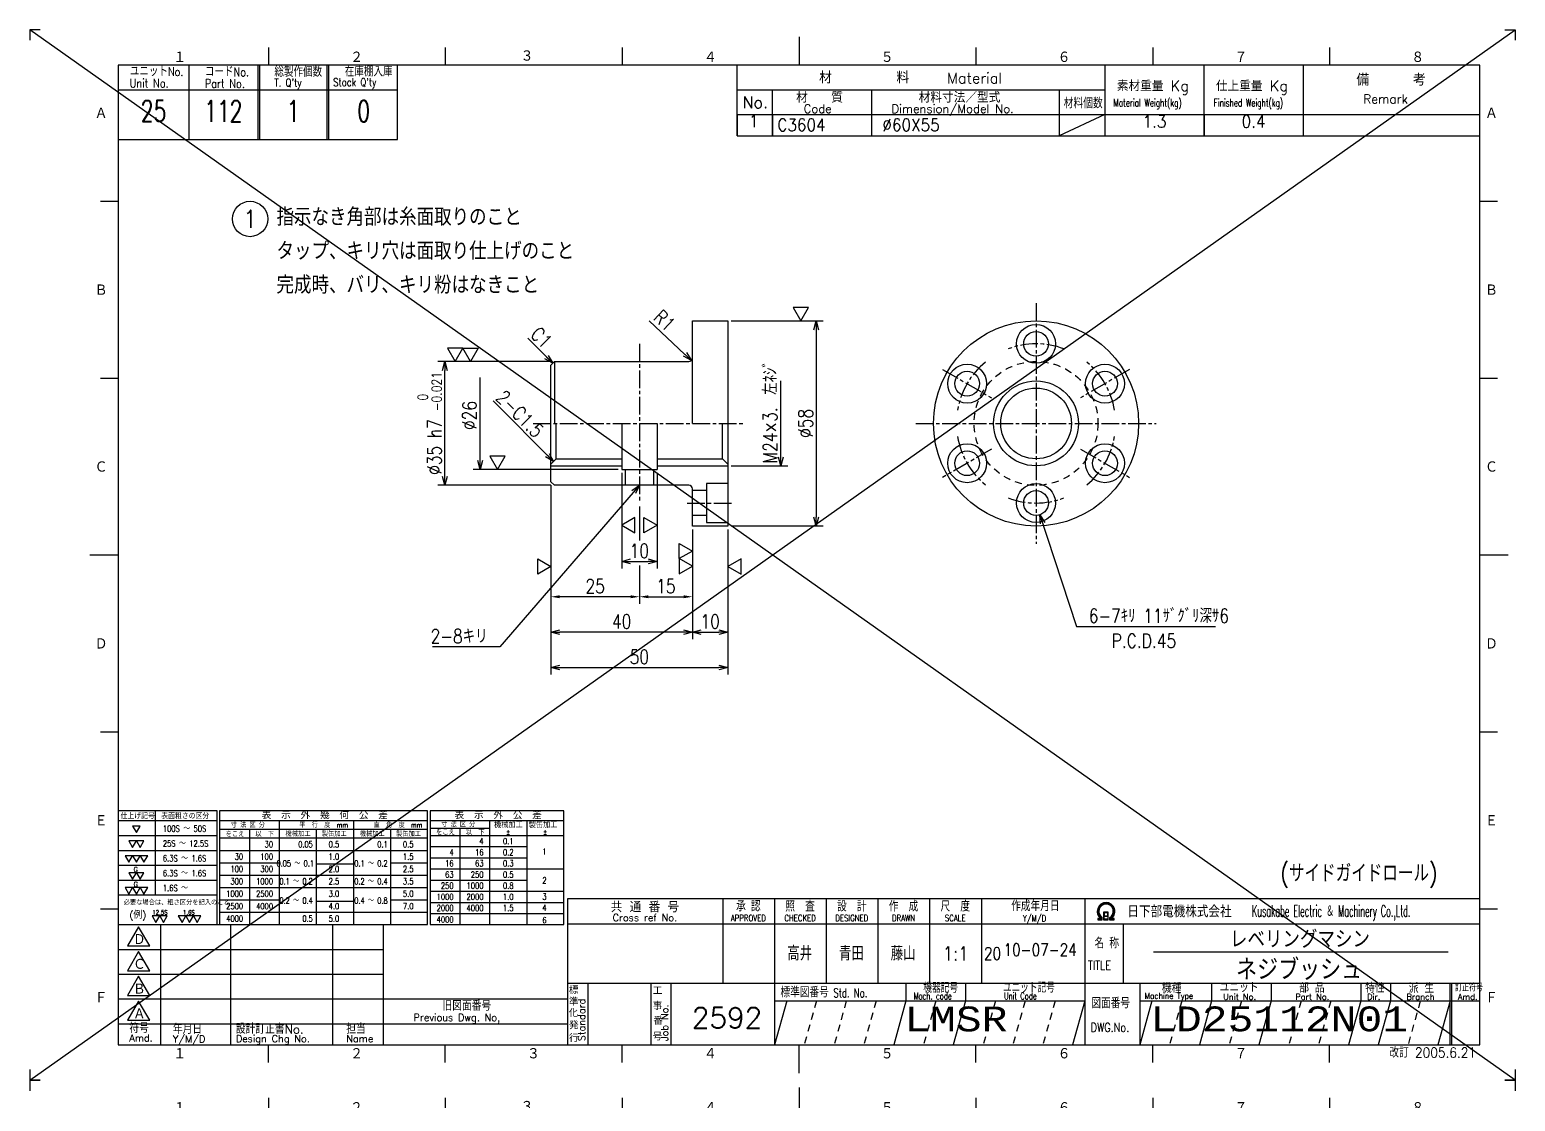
# Model space of a CAD drawing. Extents: x 0 to 420, y 0 to 594.
# Drawn here: x 0 to 420, y 291.1 to 594 of the extents above; entities that cross this region are included whole.
import ezdxf
from ezdxf.enums import TextEntityAlignment as Align

# ---------------------------------------------------------------- set-up
doc = ezdxf.new("R2010")
doc.units = 0
for name, pattern in [('GEN3A', [3.5, 2, -1.5]), ('GEN7A', [7.5, 5, -0.75, 1, -0.75]), ('HIDDEN2', [3.5, 2, -1.5])]:
    doc.linetypes.add(name, pattern=pattern)
doc.layers.get('0').update_dxf_attribs({"linetype": 'CONTINUOUS'})
doc.layers.get('DEFPOINTS').update_dxf_attribs({"linetype": 'CONTINUOUS'})
for name, color, linetype in [('2', 5, 'CONTINUOUS'), ('4', 3, 'CONTINUOUS'), ('5', 3, 'CONTINUOUS'), ('6', 52, 'CONTINUOUS'), ('7A', 4, 'GEN7A'), ('8', 1, 'CONTINUOUS'), ('9', 3, 'HIDDEN2'), ('RAHM2', 1, 'CONTINUOUS'), ('RAHM3', 52, 'CONTINUOUS')]:
    doc.layers.add(name, color=color, linetype=linetype)
doc.styles.add('DIMENSION', font='monotxt.shx', dxfattribs={"bigfont": 'bigfont.shx'})
doc.styles.get("Standard").update_dxf_attribs({"font": 'romans.shx', "width": 0.8, "bigfont": 'extfont.shx'})
doc.dimstyles.new('GEN-ISO', dxfattribs={"dimtxt": 4, "dimasz": 2.5, "dimexe": 2, "dimexo": 1, "dimgap": 1, "dimtad": 3, "dimdec": 3, "dimrnd": 0.001, "dimdsep": 46, "dimtxsty": 'Standard', "dimblk": 'OPEN30', "dimcen": 0, "dimclrt": 52, "dimadec": 0, "dimazin": 0, "dimtp": 0.1, "dimtm": 0.1, "dimtfac": 0.6, "dimtdec": 3, "dimtmove": 0, "dimatfit": 3, "dimldrblk": 'OPEN30', "dimfxl": 1, "dimarcsym": 0})
doc.dimstyles.new('GEN-ISO$4', dxfattribs={"dimtxt": 4, "dimasz": 2.5, "dimexe": 2, "dimexo": 1, "dimgap": 1, "dimtad": 3, "dimdec": 3, "dimrnd": 0.001, "dimdsep": 46, "dimtxsty": 'Standard', "dimblk": 'OPEN30', "dimcen": 0, "dimclrt": 52, "dimadec": 0, "dimazin": 0, "dimtp": 0.1, "dimtm": 0.1, "dimtfac": 0.6, "dimtdec": 3, "dimtmove": 0, "dimatfit": 3, "dimldrblk": 'OPEN30', "dimfxl": 1, "dimarcsym": 0})

# ---------------------------------------------------------------- blocks, each defined once
blk = doc.blocks.new('1A3ﾌﾞﾋﾝ')
at = {"layer": 'RAHM2', "color": 5, "linetype": 'Continuous'}
for p, q in [((3, 297), (0, 297)), ((0, 297), (0, 294)), ((217.5, 295), (217.5, 287)), ((417, 297), (420, 297)), ((420, 297), (420, 294)), ((67.5, 292), (67.5, 287)), ((117.5, 292), (117.5, 287)), ((167.5, 292), (167.5, 287)), ((267.5, 292), (267.5, 287)), ((317.5, 292), (317.5, 287)), ((367.5, 292), (367.5, 287)), ((410, 287), (25, 287)), ((25, 287), (25, 10)), ((104, 266), (104, 287)), ((410, 10), (410, 287)), ((25, 266), (64.5, 266)), ((64.5, 266), (104, 266)), ((20, 248.5), (25, 248.5)), ((410, 248.5), (415, 248.5)), ((20, 198.5), (25, 198.5)), ((410, 198.5), (415, 198.5)), ((17, 148.5), (25, 148.5)), ((410, 148.5), (418, 148.5)), ((20, 98.5), (25, 98.5)), ((410, 98.5), (415, 98.5)), ((20, 48.5), (25, 48.5)), ((410, 48.5), (415, 48.5)), ((25, 10), (410, 10)), ((67.5, 5), (67.5, 10)), ((117.5, 5), (117.5, 10)), ((217.5, 2), (217.5, 10)), ((267.5, 5), (267.5, 10)), ((317.5, 5), (317.5, 10)), ((367.5, 5), (367.5, 10)), ((0, 3), (0, 0)), ((0, 0), (3, 0)), ((420, 0), (417, 0)), ((420, 3), (420, 0))]:
    blk.add_line(p, q, dxfattribs=at)
at = {"layer": 'RAHM2', "color": 7, "linetype": 'Continuous'}
for p, q in [((45, 287), (45, 266)), ((64.5, 287), (64.5, 266)), ((65, 287), (65, 266)), ((84, 287), (84, 266)), ((84.5, 287), (84.5, 266)), ((200, 267), (200, 287)), ((304, 287), (304, 267)), ((332, 267), (332, 287)), ((360, 287), (360, 267)), ((25, 280), (64.5, 280)), ((64.5, 280), (104, 280)), ((200, 280), (304, 280)), ((210, 267), (210, 280)), ((238, 280), (238, 267)), ((291, 280), (291, 267)), ((200, 273), (410, 273)), ((304, 273), (291, 267)), ((200, 267), (410, 267)), ((195.93, 51.26), (195.93, 27.42)), ((210.55, 51.26), (210.55, 10)), ((225.18, 51.26), (225.18, 27.42)), ((239.8, 51.26), (239.8, 27.42)), ((254.43, 51.26), (254.43, 27.42)), ((269.05, 51.26), (269.05, 27.42)), ((298.3, 51.26), (298.3, 10)), ((25, 44), (100, 44)), ((37, 44), (37, 10)), ((56.8, 44), (56.8, 10)), ((85.6, 44), (85.6, 10)), ((100, 10), (100, 44)), ((152.05, 44.26), (410, 44.26)), ((269.05, 44.26), (269.05, 27.42)), ((298.3, 44.26), (298.3, 44.26)), ((309.17, 44.26), (309.17, 27.42)), ((25, 37), (100, 37)), ((25, 30), (100, 30)), ((152.05, 27.42), (410, 27.42)), ((157.77, 27.42), (157.77, 10)), ((175.59, 27.42), (175.59, 10)), ((181.3, 27.42), (181.3, 10)), ((247.73, 27.42), (247.73, 22.42)), ((264.59, 27.42), (264.59, 22.42)), ((313.83, 27.42), (313.83, 10)), ((334.15, 27.42), (334.15, 22.42)), ((351, 27.42), (351, 22.42)), ((376.29, 27.42), (376.29, 22.42)), ((384.72, 27.42), (384.72, 22.42)), ((401.57, 10), (401.57, 27.42)), ((402.07, 10), (402.07, 27.42)), ((25, 23), (100, 23)), ((100, 23), (152.05, 23)), ((210.55, 22.42), (298.3, 22.42)), ((313.83, 22.42), (410, 22.42)), ((25, 16), (100, 16)), ((100, 16), (152.05, 16)), ((167.5, 5), (167.5, 10))]:
    blk.add_line(p, q, dxfattribs=at)
at = {"layer": 'RAHM2', "color": 3, "linetype": 'Continuous'}
for p, q in [((317.73, 36.35), (401.03, 36.35)), ((214.02, 22.42), (210.55, 10)), ((247.73, 22.42), (244.26, 10)), ((264.59, 22.42), (261.12, 10)), ((298.3, 22.42), (294.83, 10)), ((334.15, 22.42), (330.68, 10)), ((351, 22.42), (347.54, 10)), ((376.29, 22.42), (372.82, 10)), ((384.72, 22.42), (381.25, 10))]:
    blk.add_line(p, q, dxfattribs=at)
at = {"layer": 'RAHM2', "color": 3, "linetype": 'GEN3A'}
for p, q in [((222.44, 22.42), (218.98, 10)), ((230.87, 22.42), (227.41, 10)), ((239.3, 22.42), (235.84, 10)), ((256.16, 22.42), (252.69, 10)), ((273.01, 22.42), (269.55, 10)), ((281.44, 22.42), (277.98, 10)), ((289.87, 22.42), (286.41, 10)), ((325.72, 22.42), (322.25, 10)), ((342.57, 22.42), (339.11, 10)), ((359.43, 22.42), (355.97, 10)), ((367.86, 22.42), (364.39, 10)), ((393.14, 22.42), (389.68, 10))]:
    blk.add_line(p, q, dxfattribs=at)
at = {"layer": 'RAHM2', "color": 5, "linetype": 'Continuous'}
blk.add_lwpolyline([(410, 51.26), (152.05, 51.26), (152.05, 10)], dxfattribs=at)
at = {"layer": 'RAHM2', "color": 7, "linetype": 'Continuous'}
for points in [[(303.62, 47.51), (303.62, 45.4), (304.92, 45.4), (304.92, 47.51), (303.62, 47.51)], [(303.77, 47.36), (303.77, 46.53), (304.77, 46.53), (304.77, 47.36), (303.77, 47.36)], [(304.77, 46.38), (304.77, 45.55), (303.77, 45.55), (303.77, 46.38), (304.77, 46.38)], [(302.02, 45.4), (303.22, 45.4), (303.22, 46.01)], [(302.02, 45.58), (302.97, 45.58), (302.97, 45.91)], [(302.72, 45.82), (302.72, 45.75), (302.02, 45.75), (302.02, 45.4)], [(305.32, 45.98), (305.32, 45.4), (306.58, 45.4), (306.58, 45.75), (305.85, 45.75), (305.85, 45.8)], [(305.57, 45.87), (305.57, 45.58), (306.58, 45.58)]]:
    blk.add_lwpolyline(points, dxfattribs=at)
for points in [[(30.79, 43.41), (27.65, 37.97), (33.92, 37.97)], [(30.79, 36.41), (27.65, 30.97), (33.92, 30.97)], [(30.79, 29.41), (27.65, 23.97), (33.92, 23.97)], [(30.79, 22.41), (27.65, 16.97), (33.92, 16.97)]]:
    blk.add_lwpolyline(points, close=True, dxfattribs=at)
at = {"layer": 'RAHM2', "color": 3, "linetype": 'Continuous'}
for points in [[(317.29, 22.42), (313.83, 10)], [(401.57, 22.42), (401.57, 22.42), (398.11, 10)]]:
    blk.add_lwpolyline(points, dxfattribs=at)
at = {"layer": 'RAHM2', "color": 7, "linetype": 'Continuous'}
for radius, start, end in [(2.5, 308.2706, 230.8952), (2.28, 303.9949, 234.4013), (2.06, 299.8294, 238.4756)]:
    blk.add_arc((304.3, 47.76), radius, start, end, dxfattribs=at)
at = {"layer": '4', "width": 0.9}
blk.add_text('改訂 2005.6.21', height=2.8, dxfattribs=at).set_placement((408.91, 6.44), align=Align.RIGHT)
at = {"layer": 'RAHM2', "color": 5, "linetype": 'Continuous'}
for s, p in [('１', (40.6, 287.58)), ('２', (90.6, 287.58)), ('４', (190.6, 287.58)), ('５', (240.6, 287.58)), ('６', (290.6, 287.58)), ('７', (340.6, 287.58)), ('８', (390.6, 287.58)), ('Ａ', (18.36, 271.74)), ('Ａ', (411.44, 271.74)), ('Ｂ', (18.36, 221.74)), ('Ｂ', (411.44, 221.74)), ('Ｃ', (18.36, 171.74)), ('Ｃ', (411.44, 171.74)), ('Ｄ', (18.36, 121.74)), ('Ｄ', (411.44, 121.74)), ('Ｅ', (18.36, 71.74)), ('Ｅ', (411.44, 71.74)), ('Ｆ', (18.36, 21.74)), ('Ｆ', (411.44, 21.74)), ('１', (40.6, 5.87)), ('２', (90.6, 5.87)), ('３', (140.6, 5.87)), ('４', (190.6, 5.87)), ('５', (240.6, 5.87)), ('６', (290.6, 5.87)), ('７', (340.6, 5.87))]:
    blk.add_text(s, height=3.31, dxfattribs=at).set_placement(p)
blk.add_text('３', height=3.31, dxfattribs=at).set_placement((140.6, 289.58), align=Align.MIDDLE)
at = {"layer": 'RAHM2', "color": 7, "linetype": 'Continuous'}
for s, height, width, p in [('ユニットNo.', 2.5, 0.8, (28.29, 283.92)), ('コードNo.', 2.5, 0.8, (49.52, 283.81)), ('総製作個数', 2.5, 0.8, (69.17, 283.72)), ('在庫棚入庫', 2.5, 0.8, (89.08, 283.82)), ('Unit No.', 2.5, 0.8, (28.29, 280.64)), ('Part No.', 2.5, 0.8, (49.52, 280.53)), ("T. Q'ty", 2.2, 0.8, (69.17, 280.96)), ("Stock Q'ty", 2.2, 0.8, (85.8, 281.06)), ('材料個数', 3, 0.8, (292.32, 274.79)), ('Material Weight(kg)', 2.2, 0.68, (306.37, 275.25)), ('Finished Weight(kg)', 2.2, 0.68, (334.74, 275.25)), ('作成年月日', 3, 0.7, (277.49, 47.82)), ('Y/M/D', 1.8, 0.8, (280.79, 44.87)), ('Kusakabe Electric ＆ Machinery Co.,Ltd.', 3.3108, 0.5, (345.56, 46.19)), ('名 称', 3, 0.7, (301.06, 37.33)), ('20', 3.5, 0.8, (269.81, 34.08)), ('TITLE', 2.5, 0.8, (299.18, 31.25)), ('標準図番号', 3, 0.7, (212.26, 23.44)), ('Std. No.', 2.5, 0.7, (227.23, 23.44)), ('機器記号', 2.5, 0.7, (252.65, 24.77)), ('ユニット記号', 2.5, 0.7, (275.14, 24.85)), ('訂正符号', 2, 0.7, (403.01, 25.16)), ('Mach. code', 2, 0.7, (249.86, 22.83)), ('Unit Code', 2, 0.7, (275.45, 22.83)), ('図面番号', 3, 0.7, (300.15, 20.37)), ('Machine Type', 1.7, 0.9, (315.15, 23.05))]:
    blk.add_text(s, height=height, dxfattribs=dict(at, width=width)).set_placement(p)
for s, height, p in [('材\u3000\u3000\u3000\u3000\u3000料', 3.311, (223.18, 281.82)), ('Material', 3, (259.34, 281.82)), ('素材重量 Kg', 3, (307.35, 279.63)), ('仕上重量 Kg', 3, (335.35, 279.63)), ('備     考', 3.311, (375.08, 281.21)), ('No.', 3.311, (201.5, 274.82)), ('材\u3000\u3000質', 3, (216.68, 276.39)), ('材料寸法／型式', 3, (251.33, 276.39)), ('Remark', 2.5, (377.03, 276.16)), ('Code', 2.4, (218.82, 273.45)), ('Dimension/Model No.', 2.4, (243.65, 273.45)), ('Ｄ', 3.2, (29.23, 38.2)), ('Ｃ', 3.2, (29.23, 31.2)), ('Ｂ', 3.2, (29.23, 24.2)), ('標', 2, (152.44, 24.43)), ('工', 2, (176.15, 24.24)), ('機種', 2.4, (320.08, 24.76)), ('ユニット', 2.4, (336.39, 24.96)), ('部 品', 2.4, (358.93, 24.79)), ('特性', 2.4, (377.55, 24.78)), ('派 生', 2.4, (389.89, 24.72)), ('旧図面番号', 2.5, (116.71, 19.69)), ('準', 2, (152.47, 21.11)), ('事', 2, (176.17, 19.92)), ('Unit No.', 1.7, (337.39, 22.76)), ('Part No.', 1.7, (357.81, 22.76)), ('Dir.', 1.7, (378.09, 22.76)), ('Branch', 1.7, (389.24, 22.76)), ('Amd.', 1.7, (403.74, 22.76)), ('Ａ', 3.2, (29.23, 17.2)), ('Previous Dwg. No,', 2, (108.5, 16.75)), ('化', 2, (152.37, 17.95)), ('番', 2, (176.31, 15.76)), ('Amd.', 2, (28.17, 10.93)), ('符号', 2.5, (28.17, 13.37)), ('Y/M/D', 2, (40.49, 10.7)), ('年月日', 2.5, (40.49, 13.14)), ('設計訂正書No.', 2.5, (58.29, 13.18)), ('Design Chg No.', 2, (58.29, 10.75)), ('担当', 2.5, (89.5, 13.18)), ('Name', 2, (89.5, 10.75)), ('行', 2, (152.46, 10.82)), ('発', 2, (152.46, 14.47)), ('号', 2, (176.11, 11.28))]:
    blk.add_text(s, height=height, dxfattribs=at).set_placement(p)
for s, height, p in [('共 通 番 号', 3, (173.93, 49.14)), ('Cross ref No.', 2, (173.93, 46.01))]:
    blk.add_text(s, height=height, dxfattribs=at).set_placement(p, align=Align.MIDDLE)
for s, height, width, p in [('承 認', 3, 0.7, (203.18, 49.35)), ('照  査', 3, 0.7, (217.8, 49.35)), ('設  計', 3, 0.7, (232.43, 49.35)), ('作  成', 3, 0.7, (247.05, 49.35)), ('尺  度', 3, 0.7, (261.67, 49.35)), ('APPROVED', 1.8, 0.8, (203.18, 45.85)), ('CHECKED', 1.8, 0.8, (217.8, 45.85)), ('DESIGNED', 1.8, 0.8, (232.43, 45.85)), ('DRAWN', 1.8, 0.8, (247.05, 45.85)), ('SCALE', 1.8, 0.8, (261.67, 45.85)), ('DWG.No.', 2.5, 0.8, (305.41, 14.96))]:
    blk.add_text(s, height=height, dxfattribs=dict(at, width=width)).set_placement(p, align=Align.MIDDLE)
at = {"layer": 'RAHM2', "color": 7, "linetype": 'Continuous', "width": 0.844147}
blk.add_text('日下部電機株式会社', height=3.311, dxfattribs=at).set_placement((310.35, 46.06), (339.79, 46.06), align=Align.FIT)
at = {"layer": 'RAHM2', "color": 7, "linetype": 'Continuous'}
for s, p in [('Standard', (157.07, 11.05)), ('Job No.', (180.5, 11.05))]:
    blk.add_text(s, height=2, rotation=90, dxfattribs=at).set_placement(p)
at = {"layer": 'RAHM2', "color": 5, "linetype": 'Continuous', "width": 0.7}
for tag, p in [('HEADER3', (35, 274.01)), ('HEADER4', (54.75, 274)), ('HEADER15', (74.49, 274)), ('HEADER16', (94.43, 274))]:
    blk.add_attdef(tag, text='', height=6, dxfattribs=at).set_placement(p, align=Align.MIDDLE)
at = {"layer": 'RAHM2', "color": 7, "linetype": 'Continuous'}
blk.add_attdef('HEADER5', text='', height=2.5, dxfattribs=at).set_placement((63.69, 267.1), align=Align.BOTTOM_RIGHT)
for tag, height, width, p in [('HEADER1', 5, 0.9, (359.12, 40.15)), ('HEADER25', 3.2, 0.63, (46.91, 40.38)), ('HEADER23', 3.33, 0.8, (71.4, 40.2)), ('HEADER24', 3.5, 0.8, (92.57, 40.22)), ('HEADER7', 5, 0.8, (174.38, 35.8)), ('GEN-TITLE-SCA', 4, 0.85, (261.79, 35.85)), ('HEADER22', 3.2, 0.63, (46.91, 33.38)), ('HEADER20', 3.33, 0.8, (71.4, 33.2)), ('HEADER21', 3.5, 0.8, (92.57, 33.22)), ('HEADER2', 6, 0.9, (358.89, 31.68)), ('HEADER19', 3.2, 0.63, (46.91, 26.38)), ('HEADER17', 3.33, 0.8, (71.4, 26.2)), ('HEADER18', 3.5, 0.8, (92.57, 26.22)), ('HEADER11', 3.2, 0.63, (46.91, 19.38)), ('HEADER9', 3.33, 0.8, (71.4, 19.2)), ('HEADER10', 3.5, 0.8, (92.57, 19.22)), ('HEADER14', 3.31, 0.8, (126.54, 12.82))]:
    blk.add_attdef(tag, text='', height=height, dxfattribs=dict(at, width=width)).set_placement(p, align=Align.MIDDLE)
for tag, p in [('HEADER27', (232.45, 36.09)), ('HEADER26', (247.07, 36.09))]:
    blk.add_attdef(tag, text='', height=4, dxfattribs=at).set_placement(p, align=Align.MIDDLE)
at = {"layer": 'RAHM2', "color": 7, "linetype": 'Continuous', "width": 0.8}
blk.add_attdef('GEN-TITLE-DAT', text='', height=3.5, dxfattribs=at).set_placement((275.35, 34.1), align=Align.BOTTOM_LEFT)
at = {"layer": 'RAHM2', "color": 5, "linetype": 'Continuous'}
blk.add_attdef('HEADER6', text='', height=5.8, dxfattribs=at).set_placement((207.09, 13.03), align=Align.BOTTOM_RIGHT)
at = {"layer": 'RAHM2', "color": 5, "linetype": 'Continuous', "style": 'DIMENSION', "width": 1.2}
for tag, p in [('HEADER13', (213.56, 11.75)), ('HEADER12', (247.26, 11.72)), ('GEN-TITLE-DWG', (316.79, 11.74))]:
    blk.add_attdef(tag, text='', height=7.02, dxfattribs=at).set_placement(p, align=Align.BOTTOM_LEFT)
at = {"layer": 'RAHM2', "color": 5, "linetype": 'Continuous', "style": 'DIMENSION'}
blk.add_attdef('HEADER8', text='', height=7.02, dxfattribs=at).set_placement((408.58, 11.71), align=Align.BOTTOM_RIGHT)
blk = doc.blocks.new('_Open30')
at = {"color": 0, "linetype": 'ByBlock', "lineweight": -2}
for p, q in [((-1, 0.27), (0, 0)), ((0, 0), (-1, -0.27)), ((0, 0), (-1, 0))]:
    blk.add_line(p, q, dxfattribs=at)
blk = doc.blocks.new('*D20')
at = {"layer": '5', "color": 0, "lineweight": -2, "transparency": 16777216}
for p, q in [((187.36, 452.7), (187.36, 421.7)), ((197.36, 452.7), (197.36, 421.7)), ((189.86, 423.7), (194.86, 423.7))]:
    blk.add_line(p, q, dxfattribs=at)
at = {"layer": 'DEFPOINTS', "color": 0, "transparency": 16777216}
for p in [(187.36, 453.7), (197.36, 453.7), (197.36, 423.7)]:
    blk.add_point(p, dxfattribs=at)
at = {"layer": '5', "color": 0, "lineweight": -2, "transparency": 16777216, "xscale": 2.5, "yscale": 2.5, "zscale": 2.5, "rotation": 180}
blk.add_blockref('_Open30', (187.36, 423.7), dxfattribs=at)
at = {"layer": '5', "color": 0, "lineweight": -2, "transparency": 16777216, "xscale": 2.5, "yscale": 2.5, "zscale": 2.5}
blk.add_blockref('_Open30', (197.36, 423.7), dxfattribs=at)
at = {"layer": '5', "color": 52, "transparency": 16777216, "insert": (192.36, 426.7), "char_height": 4, "attachment_point": 5}
blk.add_mtext('10', dxfattribs=at)
blk = doc.blocks.new('*D21')
at = {"layer": '5', "color": 0, "lineweight": -2, "transparency": 16777216}
for p, q in [((167.36, 468.7), (167.36, 441.7)), ((177.36, 468.7), (177.36, 441.7)), ((169.86, 443.7), (174.86, 443.7))]:
    blk.add_line(p, q, dxfattribs=at)
at = {"layer": 'DEFPOINTS', "color": 0, "transparency": 16777216}
for p in [(167.36, 469.7), (177.36, 469.7), (177.36, 443.7)]:
    blk.add_point(p, dxfattribs=at)
at = {"layer": '5', "color": 0, "lineweight": -2, "transparency": 16777216, "xscale": 2.5, "yscale": 2.5, "zscale": 2.5, "rotation": 180}
blk.add_blockref('_Open30', (167.36, 443.7), dxfattribs=at)
at = {"layer": '5', "color": 0, "lineweight": -2, "transparency": 16777216, "xscale": 2.5, "yscale": 2.5, "zscale": 2.5}
blk.add_blockref('_Open30', (177.36, 443.7), dxfattribs=at)
at = {"layer": '5', "color": 52, "transparency": 16777216, "insert": (172.36, 446.7), "char_height": 4, "attachment_point": 5}
blk.add_mtext('10', dxfattribs=at)
blk = doc.blocks.new('*D22')
at = {"layer": '5', "color": 0, "lineweight": -2, "transparency": 16777216}
for p, q in [((147.36, 465.2), (147.36, 421.7)), ((187.36, 452.7), (187.36, 421.7)), ((184.86, 423.7), (149.86, 423.7))]:
    blk.add_line(p, q, dxfattribs=at)
at = {"layer": 'DEFPOINTS', "color": 0, "transparency": 16777216}
for p in [(147.36, 466.2), (187.36, 453.7), (147.36, 423.7)]:
    blk.add_point(p, dxfattribs=at)
at = {"layer": '5', "color": 0, "lineweight": -2, "transparency": 16777216, "xscale": 2.5, "yscale": 2.5, "zscale": 2.5, "rotation": 180}
blk.add_blockref('_Open30', (147.36, 423.7), dxfattribs=at)
at = {"layer": '5', "color": 0, "lineweight": -2, "transparency": 16777216, "xscale": 2.5, "yscale": 2.5, "zscale": 2.5}
blk.add_blockref('_Open30', (187.36, 423.7), dxfattribs=at)
at = {"layer": '5', "color": 52, "transparency": 16777216, "insert": (167.36, 426.7), "char_height": 4, "attachment_point": 5}
blk.add_mtext('40', dxfattribs=at)
blk = doc.blocks.new('*D23')
at = {"layer": '5', "color": 0, "lineweight": -2, "transparency": 16777216}
for p, q in [((147.36, 465.2), (147.36, 411.7)), ((197.36, 452.7), (197.36, 411.7)), ((149.86, 413.7), (194.86, 413.7))]:
    blk.add_line(p, q, dxfattribs=at)
at = {"layer": 'DEFPOINTS', "color": 0, "transparency": 16777216}
for p in [(147.36, 466.2), (197.36, 453.7), (197.36, 413.7)]:
    blk.add_point(p, dxfattribs=at)
at = {"layer": '5', "color": 0, "lineweight": -2, "transparency": 16777216, "xscale": 2.5, "yscale": 2.5, "zscale": 2.5, "rotation": 180}
blk.add_blockref('_Open30', (147.36, 413.7), dxfattribs=at)
at = {"layer": '5', "color": 0, "lineweight": -2, "transparency": 16777216, "xscale": 2.5, "yscale": 2.5, "zscale": 2.5}
blk.add_blockref('_Open30', (197.36, 413.7), dxfattribs=at)
at = {"layer": '5', "color": 52, "transparency": 16777216, "insert": (172.36, 416.7), "char_height": 4, "attachment_point": 5}
blk.add_mtext('50', dxfattribs=at)
blk = doc.blocks.new('*D24')
at = {"layer": '5', "color": 0, "lineweight": -2, "transparency": 16777216}
for p, q in [((147.36, 500.2), (115.36, 500.2)), ((117.36, 467.7), (117.36, 497.7)), ((147.36, 465.2), (115.36, 465.2))]:
    blk.add_line(p, q, dxfattribs=at)
at = {"layer": 'DEFPOINTS', "color": 0, "transparency": 16777216}
for p in [(117.36, 500.2), (148.36, 500.2), (148.36, 465.2)]:
    blk.add_point(p, dxfattribs=at)
at = {"layer": '5', "color": 0, "lineweight": -2, "transparency": 16777216, "xscale": 2.5, "yscale": 2.5, "zscale": 2.5}
for p, rotation in [((117.36, 500.2), 90), ((117.36, 465.2), 270)]:
    blk.add_blockref('_Open30', p, dxfattribs=dict(at, rotation=rotation))
at = {"layer": '5', "color": 52, "transparency": 16777216, "insert": (113.09, 482.7), "char_height": 4, "attachment_point": 5, "rotation": 90}
blk.add_mtext('%%C35 h7 \\H2.8;\\S  0^ -0.021;', dxfattribs=at)
blk = doc.blocks.new('*D25')
at = {"layer": '5', "color": 0, "lineweight": -2, "transparency": 16777216}
for p, q in [((198.36, 511.7), (224.36, 511.7)), ((222.36, 509.2), (222.36, 456.2)), ((198.36, 453.7), (224.36, 453.7))]:
    blk.add_line(p, q, dxfattribs=at)
at = {"layer": 'DEFPOINTS', "color": 0, "transparency": 16777216}
for p in [(197.36, 511.7), (197.36, 453.7), (222.36, 453.7)]:
    blk.add_point(p, dxfattribs=at)
at = {"layer": '5', "color": 0, "lineweight": -2, "transparency": 16777216, "xscale": 2.5, "yscale": 2.5, "zscale": 2.5}
for p, rotation in [((222.36, 511.7), 90), ((222.36, 453.7), 270)]:
    blk.add_blockref('_Open30', p, dxfattribs=dict(at, rotation=rotation))
at = {"layer": '5', "color": 52, "transparency": 16777216, "insert": (219.36, 482.7), "char_height": 4, "attachment_point": 5, "rotation": 90}
blk.add_mtext('%%C58', dxfattribs=at)
blk = doc.blocks.new('*D26')
at = {"layer": '5', "color": 0, "lineweight": -2, "transparency": 16777216}
blk.add_line((175.13, 511.72), (185.26, 502.22), dxfattribs=at)
at = {"layer": 'DEFPOINTS', "color": 0, "transparency": 16777216}
for p in [(186.36, 501.2), (187.09, 500.51)]:
    blk.add_point(p, dxfattribs=at)
at = {"layer": '5', "color": 0, "lineweight": -2, "transparency": 16777216, "xscale": 2.5, "yscale": 2.5, "zscale": 2.5, "rotation": 316.8718129876976}
blk.add_blockref('_Open30', (187.09, 500.51), dxfattribs=at)
at = {"layer": '5', "color": 52, "transparency": 16777216, "insert": (179.46, 511.76), "char_height": 4, "attachment_point": 5, "rotation": 316.8718}
blk.add_mtext('R1', dxfattribs=at)
blk = doc.blocks.new('STDBUHIN')
at = {"color": 7}
for p, q in [((0, 0), (0, -6)), ((10, 0), (10, -6)), ((38, 0), (38, -6)), ((91, 0), (91, -6)), ((104, 0), (104, -6)), ((132, 0), (132, -6)), ((160, 0), (160, -6)), ((0, -6), (210, -6))]:
    blk.add_line(p, q, dxfattribs=at)
at = {"layer": 'RAHM3', "color": 7, "width": 0.9}
for tag, p in [('1GENST', (4.710911, -4.609434)), ('4GENST', (96.434633, -4.658422)), ('5GENST', (118, -4.729)), ('6GENST', (146, -4.729))]:
    blk.add_attdef(tag, text='', height=3.5, dxfattribs=at).set_placement(p, align=Align.BOTTOM_CENTER)
at = {"layer": 'RAHM3', "color": 7}
for tag, p, width in [('2GENST', (11.373533, -4.658422), 0.8), ('3GENST', (41.070972, -4.658422), 0.8), ('7GENST', (162.759538, -4.671383), 0.9)]:
    blk.add_attdef(tag, p, '', height=3.5, dxfattribs=dict(at, width=width))
blk = doc.blocks.new('GENBALLOON1')
blk.add_circle((0, 0), 5)
at = {"flags": 1}
blk.add_attdef('GEN_PARENT', text='', height=2.5, dxfattribs=at).set_placement((0, 0), align=Align.MIDDLE)
blk.add_attdef('REF_NO', text='', height=3.5).set_placement((0, 0), align=Align.MIDDLE)
at = {"color": 7, "flags": 1}
for tag, p in [('5GENINF', (6.43, 0.96)), ('6GENINF', (6.43, 0.63)), ('7GENINF', (6.43, 0.3)), ('8GENINF', (6.43, -0.04)), ('9GENINF', (6.43, -0.37)), ('3GENINF', (6.43, -2.34)), ('4GENINF', (6.43, -2.67)), ('10GENINF', (6.43, -0.7)), ('11GENINF', (6.43, -1)), ('12GENINF', (6.43, -1.34)), ('13GENINF', (6.43, -1.67)), ('14GENINF', (6.43, -2)), ('15GENINF', (6.43, -3)), ('16GENINF', (6.43, -3.34)), ('17GENINF', (6.43, -3.7)), ('18GENINF', (6.43, -4.04)), ('19GENINF', (6.43, -4.37)), ('20GENINF', (6.43, -4.7)), ('21GENINF', (6.43, -5.04)), ('22GENINF', (6.43, -5.37))]:
    blk.add_attdef(tag, p, '', height=0.2, dxfattribs=at)
blk = doc.blocks.new('A$C2A7F1BD4')
for p, q in [((0, 29.4), (28, 29.4)), ((10.5, 32.2), (10.5, 8.4)), ((28.7, 29.4), (87.5, 29.4)), ((28.7, 26.95), (87.5, 26.95)), ((37.1, 26.95), (37.1, 0)), ((45.5, 29.4), (45.5, 0)), ((56, 26.95), (56, 0)), ((66.5, 29.4), (66.5, 0)), ((77, 26.95), (77, 0)), ((88.2, 29.4), (126, 29.4)), ((88.2, 27.3), (105, 27.3)), ((96.6, 27.3), (96.6, 0)), ((105, 29.4), (105, 0)), ((115.5, 29.4), (115.5, 0)), ((28.7, 24.5), (87.5, 24.5)), ((88.2, 25.2), (126, 25.2)), ((0, 8.4), (28, 8.4))]:
    blk.add_line(p, q)
for points in [[(5.16, 26.02), (6.22, 27.86), (4.1, 27.86), (5.16, 26.02)], [(4.1, 21.82), (5.16, 23.66), (3.04, 23.66), (4.1, 21.82)], [(6.22, 21.82), (7.28, 23.66), (5.16, 23.66), (6.22, 21.82)], [(3.04, 17.62), (4.1, 19.46), (1.98, 19.46), (3.04, 17.62)], [(5.16, 17.62), (6.22, 19.46), (4.1, 19.46), (5.16, 17.62)], [(7.28, 17.62), (8.35, 19.46), (6.22, 19.46), (7.28, 17.62)], [(4.1, 12.86), (5.16, 14.69), (3.04, 14.69), (4.1, 12.86)], [(6.22, 12.86), (7.28, 14.69), (5.16, 14.69), (6.22, 12.86)], [(3.04, 8.66), (4.1, 10.49), (1.98, 10.49), (3.04, 8.66)], [(5.16, 8.66), (6.22, 10.49), (4.1, 10.49), (5.16, 8.66)], [(7.28, 8.66), (8.35, 10.49), (6.22, 10.49), (7.28, 8.66)], [(10.7, 0.61), (11.76, 2.45), (9.63, 2.45), (10.7, 0.61)], [(12.82, 0.61), (13.88, 2.45), (11.76, 2.45), (12.82, 0.61)], [(18.07, 0.61), (19.13, 2.45), (17.01, 2.45), (18.07, 0.61)], [(20.19, 0.61), (21.26, 2.45), (19.13, 2.45), (20.19, 0.61)], [(22.32, 0.61), (23.38, 2.45), (21.26, 2.45), (22.32, 0.61)]]:
    blk.add_lwpolyline(points, close=True)
at = {"layer": '2'}
for points in [[(0, 0), (28, 0), (28, 32.2), (0, 32.2)], [(28.7, 0), (87.5, 0), (87.5, 32.2), (28.7, 32.2)], [(88.2, 0), (126, 0), (126, 32.2), (88.2, 32.2)]]:
    blk.add_lwpolyline(points, close=True, dxfattribs=at)
at = {"layer": '4'}
for p, q in [((0, 25.2), (28, 25.2)), ((0, 21), (28, 21)), ((88.2, 22.05), (115.5, 22.05)), ((28.7, 21), (87.5, 21)), ((28.7, 17.5), (45.5, 17.5)), ((56, 17.15), (66.5, 17.15)), ((77, 17.5), (87.5, 17.5)), ((88.2, 18.9), (115.5, 18.9)), ((0, 16.8), (28, 16.8)), ((28.7, 14), (87.5, 14)), ((88.2, 15.75), (126, 15.75)), ((0, 12.6), (28, 12.6)), ((28.7, 10.5), (87.5, 10.5)), ((88.2, 12.6), (115.5, 12.6)), ((88.2, 9.45), (126, 9.45)), ((28.7, 7), (45.5, 7)), ((56, 6.65), (66.5, 6.65)), ((77, 7), (87.5, 7)), ((88.2, 6.3), (126, 6.3)), ((28.7, 3.5), (87.5, 3.5)), ((88.2, 3.15), (126, 3.15))]:
    blk.add_line(p, q, dxfattribs=at)
at = {"width": 0.9}
for s, height, p in [('仕上げ記号', 1.54, (5.53, 29.91)), ('表面粗さの区分', 1.54, (18.98, 29.91)), ('をこえ', 1.4, (33.04, 24.85)), ('寸 法 区 分', 1.4, (36.67, 27.45)), ('以\u3000下', 1.4, (41.44, 24.85)), ('機械加工', 1.4, (50.85, 24.93)), ('平\u3000行\u3000度\u3000mm', 1.4, (58.11, 27.45)), ('製缶加工', 1.4, (61.11, 24.93)), ('機械加工', 1.4, (71.85, 24.93)), ('直\u3000角\u3000度\u3000mm', 1.4, (79.11, 27.45)), ('製缶加工', 1.4, (82.11, 24.93)), ('をこえ', 1.4, (92.54, 25.38)), ('寸 法 区 分', 1.4, (96.17, 27.62)), ('以\u3000下', 1.4, (100.94, 25.38)), ('機械加工', 1.61, (110.35, 27.35)), ('%%P', 1.4, (110.27, 25.48)), ('製缶加工', 1.61, (120.13, 27.35)), ('%%P', 1.4, (120.77, 25.48))]:
    blk.add_text(s, height=height, dxfattribs=at).set_placement(p, align=Align.CENTER)
for s, p in [('表\u3000示\u3000外\u3000幾\u3000何\u3000公\u3000差', (58.43, 29.86)), ('表\u3000示\u3000外\u3000公\u3000差', (107.45, 29.86))]:
    blk.add_text(s, height=1.96).set_placement(p, align=Align.CENTER)
for s, height, width, p in [('100S ～ 50S', 1.75, 0.8, (12.64, 26.26)), ('25S ～ 12.5S', 1.75, 0.8, (12.64, 22.06)), ('0.1', 1.75, 0.8, (108.79, 22.73)), ('0.2', 1.75, 0.8, (108.79, 19.58)), ('1', 1.75, 0.8, (119.92, 19.81)), ('6.3S ～ 1.6S', 1.75, 0.8, (12.64, 17.86)), ('0.3', 1.75, 0.8, (108.79, 16.43)), ('6.3S ～ 1.6S', 1.75, 0.8, (12.64, 13.66)), ('0.5', 1.75, 0.8, (108.79, 13.28)), ('2', 1.75, 0.8, (119.92, 11.65)), ('1.6S ～ ', 1.75, 0.8, (12.64, 9.46)), ('0.8', 1.75, 0.8, (108.79, 10.13)), ('1.0', 1.75, 0.8, (108.79, 6.98)), ('3', 1.75, 0.8, (119.92, 7.04)), ('必要な場合は、粗さ区分を記入のこと', 1.4, 0.9, (1.56, 5.54)), ('1.5', 1.75, 0.8, (108.79, 3.83)), ('4', 1.75, 0.8, (119.92, 3.89)), ('(例)', 2, 0.9, (3.23, 1.73)), ('12.5S', 1.26, 0.8, (9.67, 2.83)), ('1.6S', 1.26, 0.8, (18.32, 2.83)), ('6', 1.75, 0.8, (119.92, 0.39))]:
    blk.add_text(s, height=height, dxfattribs=dict(width=width)).set_placement(p)
for s, width, p in [('30', 0.8, (43.8, 21.85)), ('0.05', 0.7, (55.02, 21.85)), ('0.5', 0.8, (62.51, 21.85)), ('0.1', 0.7, (76.19, 21.85)), ('0.5', 0.8, (83.51, 21.85)), ('4', 0.8, (94.85, 19.58)), ('16', 0.8, (103.3, 19.58)), ('4', 0.8, (103.3, 22.73)), ('30', 0.8, (35.35, 18.35)), ('100', 0.8, (43.8, 18.35)), ('0.05 ～ 0.1', 0.7, (55.36, 16.42)), ('1.0', 0.8, (62.51, 18.35)), ('0.1 ～ 0.2', 0.7, (76.19, 16.42)), ('1.5', 0.8, (83.51, 18.35)), ('16', 0.8, (94.85, 16.43)), ('63', 0.8, (103.3, 16.43)), ('300', 0.8, (35.35, 11.35)), ('100', 0.8, (35.35, 14.85)), ('1000', 0.8, (43.8, 11.35)), ('300', 0.8, (43.8, 14.85)), ('0.1 ～ 0.2', 0.7, (55.02, 11.35)), ('2.0', 0.8, (62.51, 14.85)), ('2.5', 0.8, (62.51, 11.35)), ('0.2 ～ 0.4', 0.7, (76.19, 11.35)), ('2.5', 0.8, (83.51, 14.85)), ('3.5', 0.8, (83.51, 11.35)), ('63', 0.8, (94.85, 13.28)), ('250', 0.8, (103.3, 13.28)), ('1000', 0.8, (35.35, 7.85)), ('2500', 0.8, (43.8, 7.85)), ('3.0', 0.8, (62.51, 7.85)), ('5.0', 0.8, (83.51, 7.85)), ('1000', 0.8, (94.85, 6.98)), ('250', 0.8, (94.85, 10.13)), ('2000', 0.8, (103.3, 6.98)), ('1000', 0.8, (103.3, 10.13)), ('2500', 0.8, (35.35, 4.35)), ('4000', 0.8, (43.8, 4.35)), ('0.2 ～ 0.4', 0.7, (55.02, 5.93)), ('4.0', 0.8, (62.51, 4.35)), ('0.4 ～ 0.8', 0.7, (76.19, 5.93)), ('7.0', 0.8, (83.51, 4.35)), ('2000', 0.8, (94.85, 3.83)), ('4000', 0.8, (103.3, 3.83)), ('4000', 0.8, (35.35, 0.85)), ('0.5', 0.7, (55.02, 0.85)), ('5.0', 0.8, (62.51, 0.85)), ('4000', 0.8, (94.85, 0.58))]:
    blk.add_text(s, height=1.75, dxfattribs=dict(width=width)).set_placement(p, align=Align.RIGHT)
for p in [(5.6, 14.89), (5.6, 10.69)]:
    blk.add_text('G', height=1.4).set_placement(p, align=Align.RIGHT)

msp = doc.modelspace()

# ---------------------------------------------------------------- linework, layer by layer
at = {"layer": '2'}
for p, q in [((187.3592, 511.6957), (197.3592, 511.6957)), ((187.3592, 482.6957), (187.3592, 511.6957)), ((197.3592, 511.6957), (197.3592, 453.6957)), ((148.3592, 500.1957), (147.3592, 499.1957)), ((148.3592, 500.1957), (186.3592, 500.1957)), ((148.3592, 500.1957), (148.3592, 482.6957)), ((147.3592, 466.1957), (147.3592, 499.1957)), ((148.8592, 472.6957), (148.8592, 482.6957)), ((167.3592, 482.6957), (167.3592, 469.6957)), ((177.3592, 482.6957), (177.3592, 469.6957)), ((195.8592, 472.6957), (195.8592, 482.6957)), ((147.3592, 471.1957), (148.8592, 472.6957)), ((148.8592, 472.6957), (167.3592, 472.6957)), ((177.3592, 472.6957), (195.8592, 472.6957)), ((197.3592, 471.1957), (195.8592, 472.6957)), ((167.3592, 469.6957), (177.3592, 469.6957)), ((168.3592, 469.6957), (168.3592, 465.1957)), ((176.3592, 469.6957), (176.3592, 465.1957)), ((147.3592, 466.1957), (148.3592, 465.1957)), ((186.3592, 465.1957), (148.3592, 465.1957)), ((187.3592, 453.6957), (187.3592, 464.1957)), ((191.3592, 463.6957), (187.3592, 463.6957)), ((197.3592, 465.6957), (191.3592, 465.6957)), ((191.3592, 465.6957), (191.3592, 454.6957)), ((191.3592, 456.6957), (187.3592, 456.6957)), ((197.3592, 453.6957), (187.3592, 453.6957)), ((191.3592, 454.6957), (197.3592, 454.6957))]:
    msp.add_line(p, q, dxfattribs=at)
for centre, radius in [((284.5106, 482.6957), 29), ((284.5106, 505.1957), 5.5), ((284.5106, 505.1957), 3.5), ((265.0251, 493.9457), 5.5), ((265.0251, 493.9457), 3.5), ((303.9962, 493.9457), 5.5), ((303.9962, 493.9457), 3.5), ((284.5106, 482.6957), 10), ((265.0251, 471.4457), 5.5), ((265.0251, 471.4457), 3.5), ((303.9962, 471.4457), 5.5), ((303.9962, 471.4457), 3.5), ((284.5106, 460.1957), 5.5), ((284.5106, 460.1957), 3.5)]:
    msp.add_circle(centre, radius, dxfattribs=at)
for centre, start, end in [((186.3592, 501.1957), 270, 0), ((186.3592, 464.1957), 0, 90)]:
    msp.add_arc(centre, 1, start, end, dxfattribs=at)
at = {"layer": '4'}
for p, q in [((147.3592, 470.6957), (167.3592, 470.6957)), ((177.3592, 470.6957), (197.3592, 470.6957))]:
    msp.add_line(p, q, dxfattribs=at)
msp.add_circle((284.5106, 482.6957), 12, dxfattribs=at)
at = {"layer": '5'}
for p, q in [((198.3592, 470.6957), (214.3592, 470.6957)), ((166.3592, 469.6957), (125.3592, 469.6957)), ((172.3592, 459.1957), (172.3592, 449.5752)), ((172.3592, 459.1957), (172.3592, 449.5752)), ((172.3592, 442.5271), (172.3592, 431.6957)), ((172.3592, 442.5271), (172.3592, 431.6957)), ((169.8592, 433.6957), (149.8592, 433.6957)), ((174.8592, 433.6957), (184.8592, 433.6957))]:
    msp.add_line(p, q, dxfattribs=at)
for points in [[(149.8592, 434.1123), (149.8592, 433.279), (147.3592, 433.6957)], [(169.8592, 434.1123), (169.8592, 433.279), (172.3592, 433.6957)], [(174.8592, 434.1123), (174.8592, 433.279), (172.3592, 433.6957)], [(184.8592, 434.1123), (184.8592, 433.279), (187.3592, 433.6957)]]:
    msp.add_solid(points, dxfattribs=at)
at = {"layer": '7A'}
for p, q in [((284.5106, 516.6957), (284.5106, 448.6957)), ((172.3592, 505.1957), (172.3592, 460.1957)), ((258.0969, 497.9457), (271.9533, 489.9457)), ((310.9244, 497.9457), (297.068, 489.9457)), ((142.3592, 482.6957), (202.3592, 482.6957)), ((250.5106, 482.6957), (318.5106, 482.6957)), ((271.9533, 475.4457), (258.0969, 467.4457)), ((297.068, 475.4457), (310.9244, 467.4457)), ((185.8827, 460.1957), (198.83, 460.1957))]:
    msp.add_line(p, q, dxfattribs=at)
for start, end in [(69.519303, 110.480697), (129.519303, 170.480697), (9.519303, 50.480697), (189.519303, 230.480697), (309.519303, 350.480697), (249.519303, 290.480697)]:
    msp.add_arc((284.5106, 482.6957), 22.5, start, end, dxfattribs=at)
at = {"layer": '8'}
for p, q in [((0, 297), (420, 594)), ((420, 297), (0, 594))]:
    msp.add_line(p, q, dxfattribs=at)
for points in [[(218.0209, 511.6957), (220.1859, 515.4457), (215.8559, 515.4457), (218.0209, 511.6957)], [(120.2582, 500.1957), (122.4232, 503.9457), (118.0932, 503.9457), (120.2582, 500.1957)], [(124.5882, 500.1957), (122.4232, 503.9457), (126.7532, 503.9457), (124.5882, 500.1957)], [(132.2435, 469.6957), (134.4085, 473.4457), (130.0785, 473.4457), (132.2435, 469.6957)], [(167.3592, 453.9084), (171.1092, 451.7434), (171.1092, 456.0734), (167.3592, 453.9084)], [(177.3592, 453.9084), (173.6092, 451.7434), (173.6092, 456.0734), (177.3592, 453.9084)], [(187.3592, 446.6276), (183.6092, 444.4626), (183.6092, 448.7926), (187.3592, 446.6276)], [(147.3592, 442.2353), (143.6092, 440.0703), (143.6092, 444.4003), (147.3592, 442.2353)], [(187.3592, 442.2976), (183.6092, 444.4626), (183.6092, 440.1326), (187.3592, 442.2976)], [(197.3592, 442.2353), (201.1092, 440.0703), (201.1092, 444.4003), (197.3592, 442.2353)]]:
    msp.add_lwpolyline(points, close=True, dxfattribs=at)
at = {"layer": '9'}
msp.add_circle((284.5106, 482.6957), 17.5, dxfattribs=at)

# ---------------------------------------------------------------- block references
at = {"layer": '2'}
for p, values in [((0, 297), {'GEN-TITLE-DWG': 'LD25112N01', 'GEN-TITLE-DAT': '10-07-24', 'GEN-TITLE-SCA': '1:1', 'HEADER1': 'レベリングマシン', 'HEADER2': 'ネジブッシュ', 'HEADER3': '25', 'HEADER4': '112', 'HEADER6': '2592', 'HEADER12': 'LMSR', 'HEADER15': '1', 'HEADER16': '0'}), ((0, 0), {'GEN-TITLE-DWG': 'LD15137N01', 'GEN-TITLE-DAT': '13-03-29', 'GEN-TITLE-SCA': '1:1', 'HEADER1': 'レベリングマシン', 'HEADER2': 'ネジブッシュ', 'HEADER3': '15', 'HEADER4': '137', 'HEADER6': '2638', 'HEADER12': 'LMSR', 'HEADER13': 'LM10', 'HEADER14': 'LD25112N01', 'HEADER15': '1', 'HEADER16': '0'})]:
    msp.add_blockref('1A3ﾌﾞﾋﾝ', p, dxfattribs=at).add_auto_attribs(values)
at = {"layer": '5'}
ref = msp.add_blockref('GENBALLOON1', (62.2922, 540.4899), dxfattribs=at)
ref.add_attrib('REF_NO', '1', dxfattribs={"color": 7, "height": 5, "width": 0.9}).set_placement((62.2922, 540.4899), align=Align.MIDDLE_CENTER)
at = {"layer": '6'}
msp.add_blockref('A$C2A7F1BD4', (25, 341), dxfattribs=at)
at = {"layer": 'RAHM2'}
ref = msp.add_blockref('STDBUHIN', (200, 570), dxfattribs=at)
ref.add_attrib('1GENST', '1', dxfattribs={"layer": 'RAHM3', "color": 7, "height": 3.5, "width": 0.9}).set_placement((204.711, 565.3906), align=Align.BOTTOM_CENTER)
ref.add_attrib('2GENST', 'C3604', (211.3736, 565.3416), dxfattribs={"layer": 'RAHM3', "color": 7, "height": 3.5, "width": 0.9})
ref.add_attrib('3GENST', '%%C60X55', (241.071, 565.3416), dxfattribs={"layer": 'RAHM3', "color": 7, "height": 3.5, "width": 0.9})
ref.add_attrib('5GENST', '1.3', dxfattribs={"layer": 'RAHM3', "color": 7, "height": 3.5, "width": 0.9}).set_placement((318, 565.271), align=Align.BOTTOM_CENTER)
ref.add_attrib('6GENST', '0.4', dxfattribs={"layer": 'RAHM3', "color": 7, "height": 3.5, "width": 0.9}).set_placement((346, 565.271), align=Align.BOTTOM_CENTER)

# ---------------------------------------------------------------- texts
at = {"color": 52, "linetype": 'ByBlock', "char_height": 4, "attachment_point": 5, "rotation": 90}
for s, insert in [('M24×3.\u3000左ﾈｼﾞ', (209.3592, 485.9457)), ('%%C26', (124.3592, 484.9457))]:
    msp.add_mtext(s, dxfattribs=dict(at, insert=insert))
at = {"color": 52, "linetype": 'ByBlock', "char_height": 4, "attachment_point": 5}
for s, insert in [('25', (159.8592, 436.6957)), ('15', (179.8592, 436.6957))]:
    msp.add_mtext(s, dxfattribs=dict(at, insert=insert))
at = {"layer": '5', "color": 52, "char_height": 4}
for s, insert, attachment_point in [('6-7ｷﾘ 11ｻﾞｸﾞﾘ深ｻ6', (299.414, 428.3127), 4), ('2-8キリ', (129.4513, 422.5439), 6), ('高井', (214.1688, 332.8539), 4), ('青田', (228.7932, 332.8539), 4), ('藤山', (243.4177, 332.8539), 4)]:
    msp.add_mtext(s, dxfattribs=dict(at, insert=insert, attachment_point=attachment_point))
at = {"layer": '6'}
for s, height, width, p in [('指示なき角部は糸面取りのこと', 5, 0.9, (69.7712, 538.5558)), ('タップ、キリ穴は面取り仕上げのこと', 5, 0.9, (69.7712, 528.9558)), ('完成時、バリ、キリ粉はなきこと', 5, 0.9, (69.7712, 519.3558)), ('P.C.D.45', 4, 0.8, (305.874, 419.2493)), ('(サイドガイドロール)', 5, 0.8, (353.6061, 353.0477))]:
    msp.add_text(s, height=height, dxfattribs=dict(at, width=width)).set_placement(p)
at = {"layer": '6', "width": 0.8}
for s, p in [('C1', (141.2745, 507.5385)), ('2-C1.5', (131.5153, 489.6571))]:
    msp.add_text(s, height=4, rotation=315, dxfattribs=at).set_placement(p)

# ---------------------------------------------------------------- dimensions: what is measured, and where the dimension line sits
at = {"layer": '5'}
dim = msp.add_radius_dim(center=(186.3592, 501.1957), mpoint=(187.089, 500.512), dimstyle='GEN-ISO$4', dxfattribs=at)
dim.commit()
dim.dimension.update_dxf_attribs({"geometry": '*D26', "text_midpoint": (177.4139, 509.5748), "dimtype": 164})
for base, p1, p2, text, picture, middle in [((222.3592, 453.6957), (197.3592, 511.6957), (197.3592, 453.6957), '%%C<>', '*D25', (219.3592, 482.6957)), ((117.3592, 500.1957), (148.3592, 465.1957), (148.3592, 500.1957), '%%C<> h7 \\H2.8;\\S  0^ -0.021;', '*D24', (113.0925, 482.6957))]:
    dim = msp.add_linear_dim(base=base, p1=p1, p2=p2, angle=90, text=text, dimstyle='GEN-ISO', dxfattribs=at)
    dim.commit()
    dim.dimension.update_dxf_attribs({"geometry": picture, "text_midpoint": middle})
for base, p1, p2, picture, middle in [((177.3592, 443.6957), (167.3592, 469.6957), (177.3592, 469.6957), '*D21', (172.3592, 446.6957)), ((147.3592, 423.6957), (187.3592, 453.6957), (147.3592, 466.1957), '*D22', (167.3592, 426.6957)), ((197.3592, 413.6957), (147.3592, 466.1957), (197.3592, 453.6957), '*D23', (172.3592, 416.6957)), ((197.3592, 423.6957), (187.3592, 453.6957), (197.3592, 453.6957), '*D20', (192.3592, 426.6957))]:
    dim = msp.add_linear_dim(base=base, p1=p1, p2=p2, dimstyle='GEN-ISO', dxfattribs=at)
    dim.commit()
    dim.dimension.update_dxf_attribs({"geometry": picture, "text_midpoint": middle})

# ---------------------------------------------------------------- leaders
for points in [[(147.8592, 499.6957), (140.7881, 506.7667)], [(127.3592, 469.6957), (127.3592, 495.6957)], [(212.3592, 470.6957), (212.3592, 494.6957)], [(148.1092, 471.9457), (130.9978, 489.057)]]:
    msp.add_leader(points, dimstyle='GEN-ISO', dxfattribs=at)
at = {"layer": '5', "annotation_type": 0, "has_hookline": 1}
for points, hookline_direction, text_width in [([(172.3592, 465.1957), (132.9513, 419.5439), (130.4513, 419.5439)], 1, 15.5733), ([(285.5982, 456.8689), (295.914, 425.3127), (298.414, 425.3127)], 0, 35.84)]:
    msp.add_leader(points, dimstyle='GEN-ISO', dxfattribs=dict(at, hookline_direction=hookline_direction, text_width=text_width))

doc.saveas('drawing.dxf')
